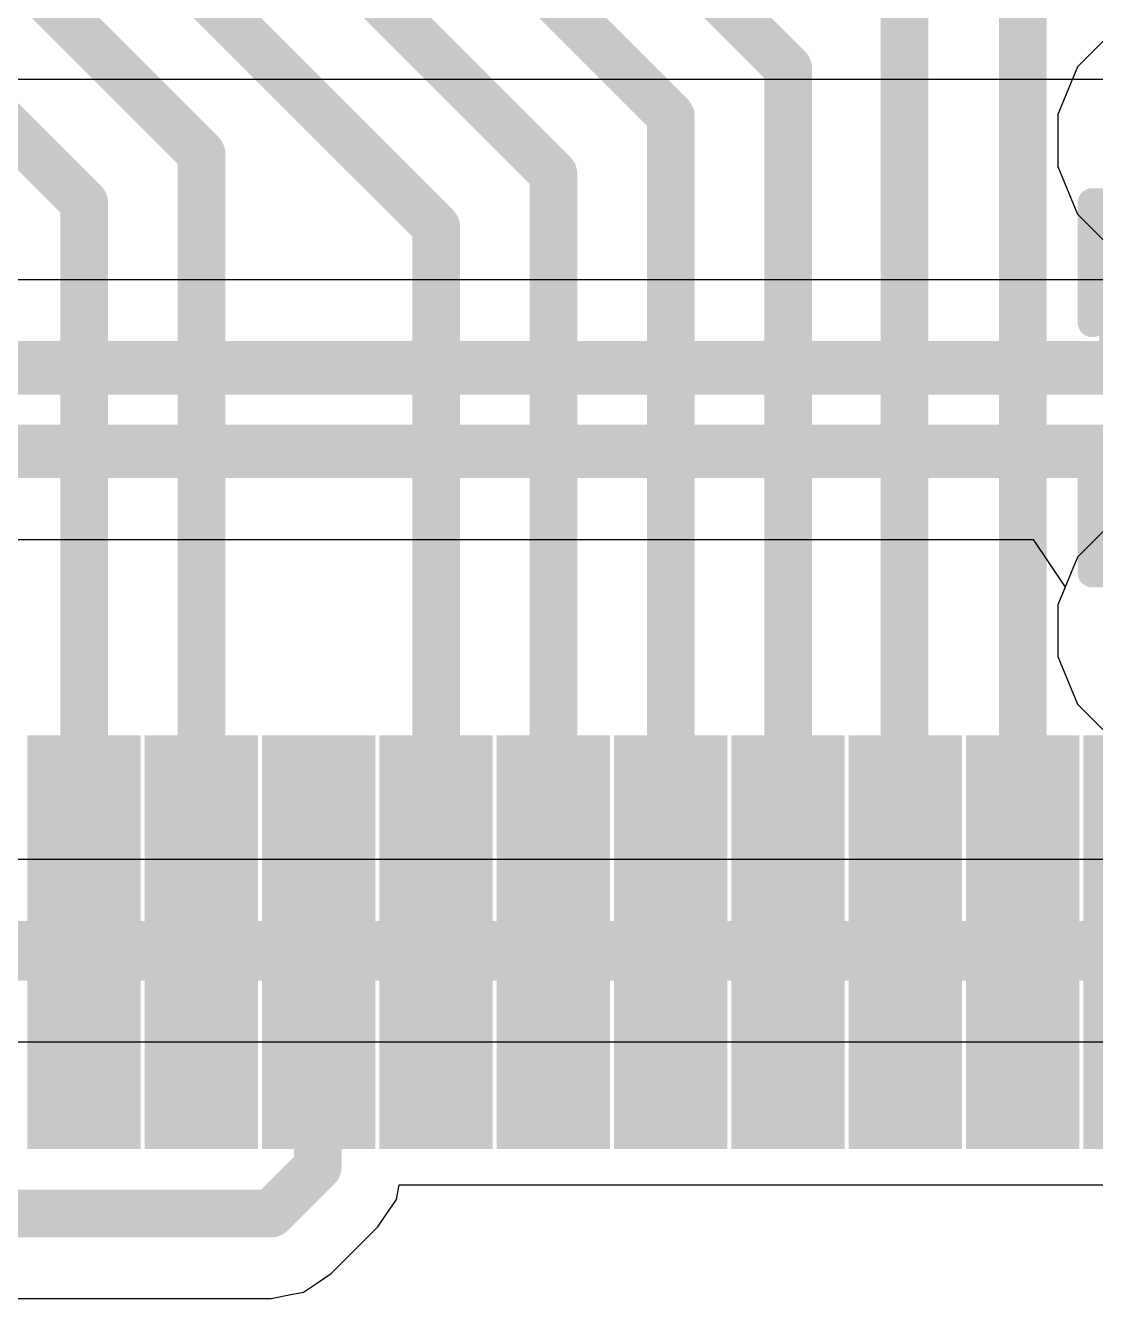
# Model space of a CAD drawing. Header units: inches. Extents: x -11 to 5428, y 0 to 5423.
# Drawn here: x 141.3 to 145.86, y 64.97 to 70.39 of the extents above; entities that cross this region are included whole.
import ezdxf

# ---------------------------------------------------------------- set-up
doc = ezdxf.new("R2010")
doc.units = ezdxf.units.IN
for name, color, linetype in [('Bottom Layer', 5, 'Continuous'), ('GND', 16, 'Continuous'), ('PWR', 76, 'Continuous'), ('Top Layer', 1, 'Continuous'), ('Top Overlay', 2, 'Continuous'), ('Top Paste', 8, 'Continuous'), ('Top Solder', 216, 'Continuous')]:
    doc.layers.add(name, color=color, linetype=linetype)

# ---------------------------------------------------------------- blocks, each defined once
blk = doc.blocks.new('C___0402_398')
at = {"layer": 'Top Layer'}
for points in [[(-0.6985, -0.3175), (-0.6985, 0.3175), (-0.2413, 0.3175), (-0.2413, -0.3175)], [(0.2413, -0.3175), (0.2413, 0.3175), (0.6985, 0.3175), (0.6985, -0.3175)]]:
    blk.add_hatch(color=1, dxfattribs=at).paths.add_polyline_path(points)
at = {"layer": 'Top Paste'}
for points in [[(-0.6985, -0.3175), (-0.6985, 0.3175), (-0.2413, 0.3175), (-0.2413, -0.3175)], [(0.2413, -0.3175), (0.2413, 0.3175), (0.6985, 0.3175), (0.6985, -0.3175)]]:
    blk.add_hatch(color=8, dxfattribs=at).paths.add_polyline_path(points)
at = {"layer": 'Top Solder'}
for points in [[(-0.7585, -0.3775), (-0.7585, 0.3775), (-0.1813, 0.3775), (-0.1813, -0.3775)], [(0.1813, -0.3775), (0.1813, 0.3775), (0.7585, 0.3775), (0.7585, -0.3775)]]:
    blk.add_hatch(color=216, dxfattribs=at).paths.add_polyline_path(points)
at = {"layer": 'Top Overlay'}
for points in [[(-0.2794, 0.4064, 0.127, 0.127, 0), (-0.7874, 0.4064, 0.127, 0.127, 0)], [(-0.7874, -0.4064, 0.127, 0.127, 0), (-0.7874, 0.4064, 0.127, 0.127, 0)], [(0.7874, 0.4064, 0.127, 0.127, 0), (0.2794, 0.4064, 0.127, 0.127, 0)], [(0.7874, -0.4064, 0.127, 0.127, 0), (0.7874, 0.4064, 0.127, 0.127, 0)], [(-0.2794, -0.4064, 0.127, 0.127, 0), (-0.7874, -0.4064, 0.127, 0.127, 0)], [(0.7874, -0.4064, 0.127, 0.127, 0), (0.2794, -0.4064, 0.127, 0.127, 0)]]:
    blk.add_lwpolyline(points, format="xyseb", dxfattribs=at)
for points in [[(-0.8191, 0.4064, 0.0635, 0.0635, 1), (-0.7556, 0.4064, 0.0635, 0.0635, 1)], [(-0.8191, 0.4064, 0.0635, 0.0635, 1), (-0.7556, 0.4064, 0.0635, 0.0635, 1)], [(-0.3111, 0.4064, 0.0635, 0.0635, 1), (-0.2477, 0.4064, 0.0635, 0.0635, 1)], [(0.2477, 0.4064, 0.0635, 0.0635, 1), (0.3111, 0.4064, 0.0635, 0.0635, 1)], [(0.7556, 0.4064, 0.0635, 0.0635, 1), (0.8191, 0.4064, 0.0635, 0.0635, 1)], [(0.7556, 0.4064, 0.0635, 0.0635, 1), (0.8191, 0.4064, 0.0635, 0.0635, 1)], [(-0.8191, -0.4064, 0.0635, 0.0635, 1), (-0.7556, -0.4064, 0.0635, 0.0635, 1)], [(-0.8191, -0.4064, 0.0635, 0.0635, 1), (-0.7556, -0.4064, 0.0635, 0.0635, 1)], [(-0.3111, -0.4064, 0.0635, 0.0635, 1), (-0.2477, -0.4064, 0.0635, 0.0635, 1)], [(0.2477, -0.4064, 0.0635, 0.0635, 1), (0.3111, -0.4064, 0.0635, 0.0635, 1)], [(0.7556, -0.4064, 0.0635, 0.0635, 1), (0.8191, -0.4064, 0.0635, 0.0635, 1)], [(0.7556, -0.4064, 0.0635, 0.0635, 1), (0.8191, -0.4064, 0.0635, 0.0635, 1)]]:
    blk.add_lwpolyline(points, format="xyseb", close=True, dxfattribs=at)
blk = doc.blocks.new('LQFP_144_20_20__614')
at = {"layer": 'Top Layer'}
for points in [[(-6.89, 9.9), (-6.89, 11.46), (-6.61, 11.46), (-6.61, 9.9)], [(-6.39, 9.9), (-6.39, 11.46), (-6.11, 11.46), (-6.11, 9.9)], [(-5.89, 9.9), (-5.89, 11.46), (-5.61, 11.46), (-5.61, 9.9)], [(-5.39, 9.9), (-5.39, 11.46), (-5.11, 11.46), (-5.11, 9.9)], [(-4.89, 9.9), (-4.89, 11.46), (-4.61, 11.46), (-4.61, 9.9)], [(-4.39, 9.9), (-4.39, 11.46), (-4.11, 11.46), (-4.11, 9.9)], [(-3.89, 9.9), (-3.89, 11.46), (-3.61, 11.46), (-3.61, 9.9)], [(-3.39, 9.9), (-3.39, 11.46), (-3.11, 11.46), (-3.11, 9.9)], [(-2.89, 9.9), (-2.89, 11.46), (-2.61, 11.46), (-2.61, 9.9)]]:
    blk.add_hatch(color=1, dxfattribs=at).paths.add_polyline_path(points)
at = {"layer": 'Top Paste'}
for points in [[(-6.89, 9.9), (-6.89, 11.46), (-6.61, 11.46), (-6.61, 9.9)], [(-6.39, 9.9), (-6.39, 11.46), (-6.11, 11.46), (-6.11, 9.9)], [(-5.89, 9.9), (-5.89, 11.46), (-5.61, 11.46), (-5.61, 9.9)], [(-5.39, 9.9), (-5.39, 11.46), (-5.11, 11.46), (-5.11, 9.9)], [(-4.89, 9.9), (-4.89, 11.46), (-4.61, 11.46), (-4.61, 9.9)], [(-4.39, 9.9), (-4.39, 11.46), (-4.11, 11.46), (-4.11, 9.9)], [(-3.89, 9.9), (-3.89, 11.46), (-3.61, 11.46), (-3.61, 9.9)], [(-3.39, 9.9), (-3.39, 11.46), (-3.11, 11.46), (-3.11, 9.9)], [(-2.89, 9.9), (-2.89, 11.46), (-2.61, 11.46), (-2.61, 9.9)]]:
    blk.add_hatch(color=8, dxfattribs=at).paths.add_polyline_path(points)
at = {"layer": 'Top Solder'}
for points in [[(-6.9916, 9.7984), (-6.9916, 11.5616), (-6.5084, 11.5616), (-6.5084, 9.7984)], [(-6.4916, 9.7984), (-6.4916, 11.5616), (-6.0084, 11.5616), (-6.0084, 9.7984)], [(-5.9916, 9.7984), (-5.9916, 11.5616), (-5.5084, 11.5616), (-5.5084, 9.7984)], [(-5.4916, 9.7984), (-5.4916, 11.5616), (-5.0084, 11.5616), (-5.0084, 9.7984)], [(-4.9916, 9.7984), (-4.9916, 11.5616), (-4.5084, 11.5616), (-4.5084, 9.7984)], [(-4.4916, 9.7984), (-4.4916, 11.5616), (-4.0084, 11.5616), (-4.0084, 9.7984)], [(-3.9916, 9.7984), (-3.9916, 11.5616), (-3.5084, 11.5616), (-3.5084, 9.7984)], [(-3.4916, 9.7984), (-3.4916, 11.5616), (-3.0084, 11.5616), (-3.0084, 9.7984)], [(-2.9916, 9.7984), (-2.9916, 11.5616), (-2.5084, 11.5616), (-2.5084, 9.7984)], [(-2.4916, 9.7984), (-2.4916, 11.5616), (-2.0084, 11.5616), (-2.0084, 9.7984)]]:
    blk.add_hatch(color=216, dxfattribs=at).paths.add_polyline_path(points)

msp = doc.modelspace()

# ---------------------------------------------------------------- linework, layer by layer
at = {"layer": 'Bottom Layer'}
for p, q in [((120.6276, 70.1619), (169.1888, 70.1619)), ((166.9007, 69.3072), (122.2107, 69.3072)), ((122.2107, 68.2006), (145.5924, 68.2006)), ((145.5924, 68.2006), (145.7282, 67.9974)), ((145.7282, 67.9974), (145.697, 67.9221)), ((145.697, 67.9221), (145.697, 67.7017)), ((145.697, 67.7017), (145.7814, 67.4981)), ((145.7814, 67.4981), (145.9372, 67.3423)), ((168.637, 66.836), (137.6006, 66.836)), ((139.6035, 66.0591), (168.7064, 66.0591))]:
    msp.add_line(p, q, dxfattribs=at)
for points in [[(121.983, 68.9317, 0.2286, 0.2286, 0), (166.9007, 68.9317, 0.2286, 0.2286, 0)], [(121.983, 68.5761, 0.2286, 0.2286, 0), (164.8206, 68.5761, 0.2286, 0.2286, 0)], [(132.0388, 66.4475, 0.254, 0.254, 0), (169.1014, 66.4475, 0.254, 0.254, 0)]]:
    msp.add_lwpolyline(points, format="xyseb", dxfattribs=at)
at = {"layer": 'GND'}
for p, q in [((145.9372, 68.2816), (145.7814, 68.1257)), ((145.7814, 68.1257), (145.697, 67.9221)), ((145.697, 67.9221), (145.697, 67.7017)), ((145.697, 67.7017), (145.7814, 67.4981)), ((145.7814, 67.4981), (145.9372, 67.3423))]:
    msp.add_line(p, q, dxfattribs=at)
at = {"layer": 'PWR'}
for p, q in [((145.9372, 70.3705), (145.7814, 70.2146)), ((145.7814, 70.2146), (145.697, 70.011)), ((145.697, 70.011), (145.697, 69.7906)), ((145.697, 69.7906), (145.7814, 69.587)), ((145.7814, 69.587), (145.9372, 69.4311))]:
    msp.add_line(p, q, dxfattribs=at)
at = {"layer": 'Top Layer'}
for p, q in [((142.8784, 65.388), (142.8907, 65.4498)), ((142.8907, 65.4498), (146.4418, 65.4498)), ((142.8356, 65.324), (142.8784, 65.388)), ((142.8784, 65.388), (142.8784, 65.388)), ((142.8784, 65.388), (142.8784, 65.388)), ((142.7998, 65.2704), (142.8356, 65.324)), ((142.601, 65.0715), (142.7998, 65.2703)), ((142.7998, 65.2703), (142.7998, 65.2704)), ((142.7998, 65.2704), (142.7998, 65.2704)), ((142.7998, 65.2704), (142.7998, 65.2704)), ((142.5382, 65.0296), (142.6009, 65.0715)), ((142.6009, 65.0715), (142.6009, 65.0715)), ((142.6009, 65.0715), (142.601, 65.0715)), ((142.4833, 64.9929), (142.5382, 65.0296)), ((141.0453, 64.9653), (142.3446, 64.9653)), ((142.3446, 64.9653), (142.4221, 64.9807)), ((142.3446, 64.9653), (142.3446, 64.9653)), ((142.3446, 64.9653), (142.3446, 64.9653)), ((142.4221, 64.9807), (142.4833, 64.9929)), ((142.4833, 64.9929), (142.4833, 64.9929)), ((142.4833, 64.9929), (142.4833, 64.9929))]:
    msp.add_line(p, q, dxfattribs=at)
for points in [[(145.5478, 66.4838, 0.2032, 0.2032, 0), (145.5478, 74.2764, 0.2032, 0.2032, 0)], [(138.3664, 72.8176, 0.2032, 0.2032, 0), (141.5478, 69.6362, 0.2032, 0.2032, 0)], [(139.3824, 72.5095, 0.2032, 0.2032, 0), (142.0478, 69.8441, 0.2032, 0.2032, 0)], [(140.3984, 72.1827, 0.2032, 0.2032, 0), (143.0478, 69.5333, 0.2032, 0.2032, 0)], [(141.4144, 71.8918, 0.2032, 0.2032, 0), (143.5478, 69.7584, 0.2032, 0.2032, 0)], [(142.4304, 71.6224, 0.2032, 0.2032, 0), (144.0478, 70.005, 0.2032, 0.2032, 0)], [(143.4464, 71.31, 0.2032, 0.2032, 0), (144.5478, 70.2086, 0.2032, 0.2032, 0)], [(145.0434, 66.4882, 0.2032, 0.2032, 0), (145.0434, 70.5134, 0.2032, 0.2032, 0)], [(144.5478, 66.4838, 0.2032, 0.2032, 0), (144.5478, 70.2086, 0.2032, 0.2032, 0)], [(144.0478, 66.4838, 0.2032, 0.2032, 0), (144.0478, 70.005, 0.2032, 0.2032, 0)], [(142.0478, 66.4838, 0.2032, 0.2032, 0), (142.0478, 69.8441, 0.2032, 0.2032, 0)], [(143.5478, 66.4838, 0.2032, 0.2032, 0), (143.5478, 69.7584, 0.2032, 0.2032, 0)], [(141.5478, 66.4838, 0.2032, 0.2032, 0), (141.5478, 69.6362, 0.2032, 0.2032, 0)], [(143.0478, 66.4838, 0.2032, 0.2032, 0), (143.0478, 69.5333, 0.2032, 0.2032, 0)], [(142.5434, 66.4794, 0.2032, 0.2032, 0), (142.5478, 66.4838, 0.2032, 0.2032, 0)], [(142.5434, 65.5267, 0.2032, 0.2032, 0), (142.5434, 66.4794, 0.2032, 0.2032, 0)], [(145.0434, 66.4882, 0.2032, 0.2032, 0), (145.0478, 66.4838, 0.2032, 0.2032, 0)], [(142.3446, 65.3278, 0.2032, 0.2032, 0), (142.5434, 65.5267, 0.2032, 0.2032, 0)], [(134.7782, 65.3278, 0.2032, 0.2032, 0), (142.3446, 65.3278, 0.2032, 0.2032, 0)]]:
    msp.add_lwpolyline(points, format="xyseb", dxfattribs=at)
for points in [[(144.497, 70.2086, 0.1016, 0.1016, 1), (144.5986, 70.2086, 0.1016, 0.1016, 1)], [(144.497, 70.2086, 0.1016, 0.1016, 1), (144.5986, 70.2086, 0.1016, 0.1016, 1)], [(143.997, 70.005, 0.1016, 0.1016, 1), (144.0986, 70.005, 0.1016, 0.1016, 1)], [(143.997, 70.005, 0.1016, 0.1016, 1), (144.0986, 70.005, 0.1016, 0.1016, 1)], [(141.997, 69.8441, 0.1016, 0.1016, 1), (142.0986, 69.8441, 0.1016, 0.1016, 1)], [(141.997, 69.8441, 0.1016, 0.1016, 1), (142.0986, 69.8441, 0.1016, 0.1016, 1)], [(143.497, 69.7584, 0.1016, 0.1016, 1), (143.5986, 69.7584, 0.1016, 0.1016, 1)], [(143.497, 69.7584, 0.1016, 0.1016, 1), (143.5986, 69.7584, 0.1016, 0.1016, 1)], [(141.497, 69.6362, 0.1016, 0.1016, 1), (141.5986, 69.6362, 0.1016, 0.1016, 1)], [(141.497, 69.6362, 0.1016, 0.1016, 1), (141.5986, 69.6362, 0.1016, 0.1016, 1)], [(142.997, 69.5333, 0.1016, 0.1016, 1), (143.0986, 69.5333, 0.1016, 0.1016, 1)], [(142.997, 69.5333, 0.1016, 0.1016, 1), (143.0986, 69.5333, 0.1016, 0.1016, 1)], [(141.497, 66.4838, 0.1016, 0.1016, 1), (141.5986, 66.4838, 0.1016, 0.1016, 1)], [(141.997, 66.4838, 0.1016, 0.1016, 1), (142.0986, 66.4838, 0.1016, 0.1016, 1)], [(142.4926, 66.4794, 0.1016, 0.1016, 1), (142.5942, 66.4794, 0.1016, 0.1016, 1)], [(142.4926, 66.4794, 0.1016, 0.1016, 1), (142.5942, 66.4794, 0.1016, 0.1016, 1)], [(142.497, 66.4838, 0.1016, 0.1016, 1), (142.5986, 66.4838, 0.1016, 0.1016, 1)], [(142.997, 66.4838, 0.1016, 0.1016, 1), (143.0986, 66.4838, 0.1016, 0.1016, 1)], [(143.497, 66.4838, 0.1016, 0.1016, 1), (143.5986, 66.4838, 0.1016, 0.1016, 1)], [(143.997, 66.4838, 0.1016, 0.1016, 1), (144.0986, 66.4838, 0.1016, 0.1016, 1)], [(144.497, 66.4838, 0.1016, 0.1016, 1), (144.5986, 66.4838, 0.1016, 0.1016, 1)], [(144.9926, 66.4882, 0.1016, 0.1016, 1), (145.0942, 66.4882, 0.1016, 0.1016, 1)], [(144.9926, 66.4882, 0.1016, 0.1016, 1), (145.0942, 66.4882, 0.1016, 0.1016, 1)], [(144.997, 66.4838, 0.1016, 0.1016, 1), (145.0986, 66.4838, 0.1016, 0.1016, 1)], [(145.497, 66.4838, 0.1016, 0.1016, 1), (145.5986, 66.4838, 0.1016, 0.1016, 1)], [(142.4926, 65.5267, 0.1016, 0.1016, 1), (142.5942, 65.5267, 0.1016, 0.1016, 1)], [(142.4926, 65.5267, 0.1016, 0.1016, 1), (142.5942, 65.5267, 0.1016, 0.1016, 1)], [(142.2938, 65.3278, 0.1016, 0.1016, 1), (142.3954, 65.3278, 0.1016, 0.1016, 1)], [(142.2938, 65.3278, 0.1016, 0.1016, 1), (142.3954, 65.3278, 0.1016, 0.1016, 1)]]:
    msp.add_lwpolyline(points, format="xyseb", close=True, dxfattribs=at)

# ---------------------------------------------------------------- block references
at = {"rotation": 270}
msp.add_blockref('C___0402_398', (146.251, 68.8467), dxfattribs=at)
msp.add_blockref('LQFP_144_20_20__614', (148.2978, 55.8038))

doc.saveas('drawing.dxf')
